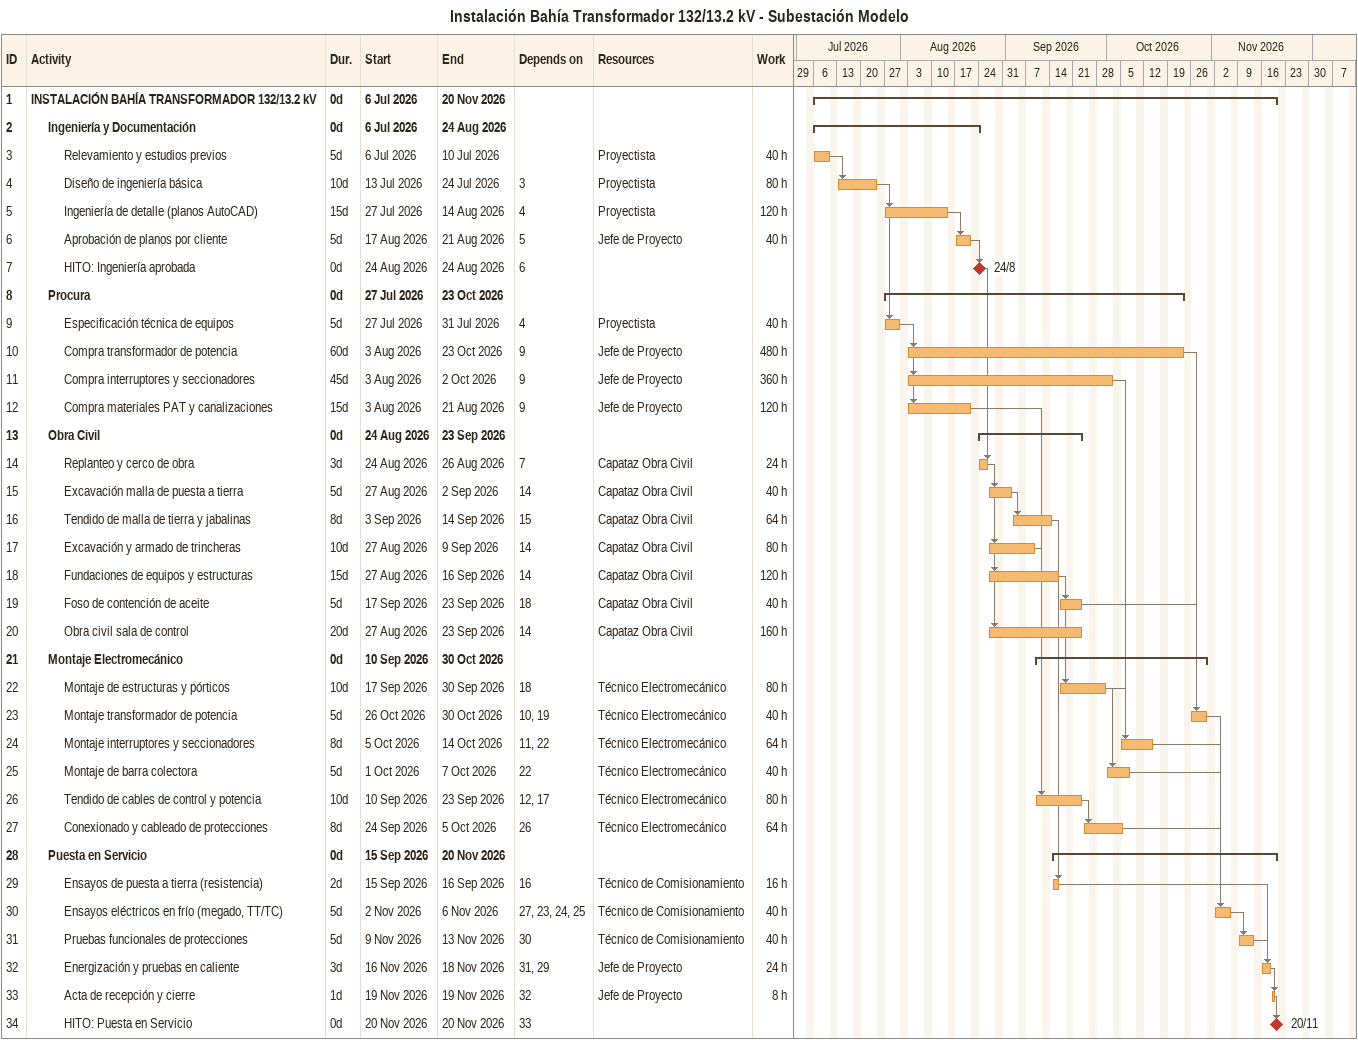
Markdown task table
Instalación Bahía Transformador 132/13.2 kV - Subestación Modelo

| ID | Level | Task | Duration | Start | Finish | Predecessors | Resources | Work (h) |
|---|---|---|---|---|---|---|---|---|
| 1 | 1 | **INSTALACIÓN BAHÍA TRANSFORMADOR 132/13.2 kV** | 0d | 2026-07-06 | 2026-11-20 |  |  |  |
| 2 | 2 | **Ingeniería y Documentación** | 0d | 2026-07-06 | 2026-08-24 |  |  |  |
| 3 | 3 | Relevamiento y estudios previos | 5d | 2026-07-06 | 2026-07-10 |  | Proyectista | 40 |
| 4 | 3 | Diseño de ingeniería básica | 10d | 2026-07-13 | 2026-07-24 | 3 | Proyectista | 80 |
| 5 | 3 | Ingeniería de detalle (planos AutoCAD) | 15d | 2026-07-27 | 2026-08-14 | 4 | Proyectista | 120 |
| 6 | 3 | Aprobación de planos por cliente | 5d | 2026-08-17 | 2026-08-21 | 5 | Jefe de Proyecto | 40 |
| 7 | 3 | HITO: Ingeniería aprobada | 0d | 2026-08-24 | 2026-08-24 | 6 |  |  |
| 8 | 2 | **Procura** | 0d | 2026-07-27 | 2026-10-23 |  |  |  |
| 9 | 3 | Especificación técnica de equipos | 5d | 2026-07-27 | 2026-07-31 | 4 | Proyectista | 40 |
| 10 | 3 | Compra transformador de potencia | 60d | 2026-08-03 | 2026-10-23 | 9 | Jefe de Proyecto | 480 |
| 11 | 3 | Compra interruptores y seccionadores | 45d | 2026-08-03 | 2026-10-02 | 9 | Jefe de Proyecto | 360 |
| 12 | 3 | Compra materiales PAT y canalizaciones | 15d | 2026-08-03 | 2026-08-21 | 9 | Jefe de Proyecto | 120 |
| 13 | 2 | **Obra Civil** | 0d | 2026-08-24 | 2026-09-23 |  |  |  |
| 14 | 3 | Replanteo y cerco de obra | 3d | 2026-08-24 | 2026-08-26 | 7 | Capataz Obra Civil | 24 |
| 15 | 3 | Excavación malla de puesta a tierra | 5d | 2026-08-27 | 2026-09-02 | 14 | Capataz Obra Civil | 40 |
| 16 | 3 | Tendido de malla de tierra y jabalinas | 8d | 2026-09-03 | 2026-09-14 | 15 | Capataz Obra Civil | 64 |
| 17 | 3 | Excavación y armado de trincheras | 10d | 2026-08-27 | 2026-09-09 | 14 | Capataz Obra Civil | 80 |
| 18 | 3 | Fundaciones de equipos y estructuras | 15d | 2026-08-27 | 2026-09-16 | 14 | Capataz Obra Civil | 120 |
| 19 | 3 | Foso de contención de aceite | 5d | 2026-09-17 | 2026-09-23 | 18 | Capataz Obra Civil | 40 |
| 20 | 3 | Obra civil sala de control | 20d | 2026-08-27 | 2026-09-23 | 14 | Capataz Obra Civil | 160 |
| 21 | 2 | **Montaje Electromecánico** | 0d | 2026-09-10 | 2026-10-30 |  |  |  |
| 22 | 3 | Montaje de estructuras y pórticos | 10d | 2026-09-17 | 2026-09-30 | 18 | Técnico Electromecánico | 80 |
| 23 | 3 | Montaje transformador de potencia | 5d | 2026-10-26 | 2026-10-30 | 10, 19 | Técnico Electromecánico | 40 |
| 24 | 3 | Montaje interruptores y seccionadores | 8d | 2026-10-05 | 2026-10-14 | 11, 22 | Técnico Electromecánico | 64 |
| 25 | 3 | Montaje de barra colectora | 5d | 2026-10-01 | 2026-10-07 | 22 | Técnico Electromecánico | 40 |
| 26 | 3 | Tendido de cables de control y potencia | 10d | 2026-09-10 | 2026-09-23 | 12, 17 | Técnico Electromecánico | 80 |
| 27 | 3 | Conexionado y cableado de protecciones | 8d | 2026-09-24 | 2026-10-05 | 26 | Técnico Electromecánico | 64 |
| 28 | 2 | **Puesta en Servicio** | 0d | 2026-09-15 | 2026-11-20 |  |  |  |
| 29 | 3 | Ensayos de puesta a tierra (resistencia) | 2d | 2026-09-15 | 2026-09-16 | 16 | Técnico de Comisionamiento | 16 |
| 30 | 3 | Ensayos eléctricos en frío (megado, TT/TC) | 5d | 2026-11-02 | 2026-11-06 | 27, 23, 24, 25 | Técnico de Comisionamiento | 40 |
| 31 | 3 | Pruebas funcionales de protecciones | 5d | 2026-11-09 | 2026-11-13 | 30 | Técnico de Comisionamiento | 40 |
| 32 | 3 | Energización y pruebas en caliente | 3d | 2026-11-16 | 2026-11-18 | 31, 29 | Jefe de Proyecto | 24 |
| 33 | 3 | Acta de recepción y cierre | 1d | 2026-11-19 | 2026-11-19 | 32 | Jefe de Proyecto | 8 |
| 34 | 3 | HITO: Puesta en Servicio | 0d | 2026-11-20 | 2026-11-20 | 33 |  |  |
